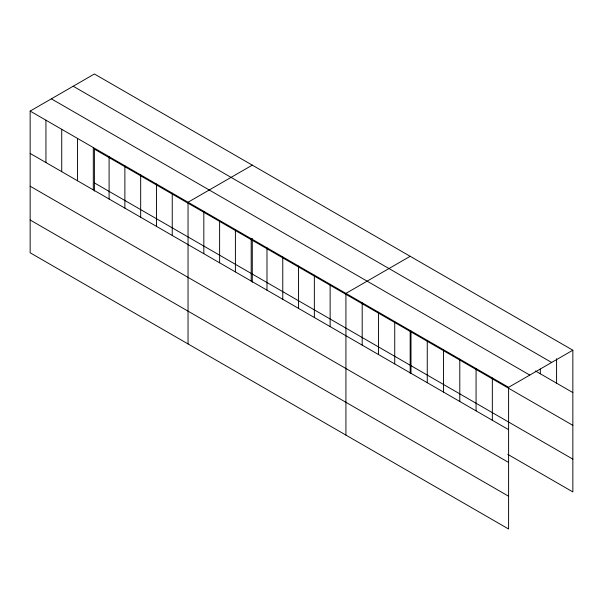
<?xml version="1.0" encoding="UTF-8"?>
<svg xmlns="http://www.w3.org/2000/svg" width="603" height="603" viewBox="0 0 603 603"><rect width="100%" height="100%" fill="white"/><g stroke="black" fill="none" stroke-linecap="round" stroke-linejoin="round"><path stroke-width="0.9" d="M30.15 111.08L508.6 387.314L508.6 529.012L30.15 252.785L30.15 111.08L94.4 73.988L572.85 350.215L572.85 491.92L507.779 454.353M252.288 165.139L188.038 202.239L188.038 343.936M410.176 256.298L345.926 293.39L345.926 435.095M508.6 387.314L572.85 350.215M73.197 86.229L551.647 362.456M535.434 370.966L572.85 392.568M51.353 98.839L529.803 375.074M572.85 425.349L94.4 149.122L94.4 191.098M94.4 182.905L572.85 459.132M30.15 153.433L508.6 429.66M30.15 186.214L508.6 462.448M30.15 219.997L508.6 496.224M556.584 358.702L556.584 383.176M540.318 369.074L540.318 373.785M492.334 377.923L492.334 420.268M476.069 368.531L476.069 410.877M459.795 359.139L459.795 401.485M443.529 349.748L443.529 392.093M427.263 340.356L427.263 382.701M410.997 330.964L410.997 373.31M410.176 331.431L410.176 373.408M394.731 321.572L394.731 363.918M378.458 312.173L378.458 354.526M362.192 302.781L362.192 345.135M330.135 284.277L330.135 326.63M314.351 275.164L314.351 317.51M298.56 266.044L298.56 308.397M282.769 256.931L282.769 299.276M266.986 247.818L266.986 290.164M252.288 238.456L252.288 282.257M251.195 238.698L251.195 281.051M235.404 229.585L235.404 271.93M219.613 220.472L219.613 262.818M203.829 211.351L203.829 253.705M172.247 193.118L172.247 235.471M156.463 184.005L156.463 226.359M140.672 174.893L140.672 217.238M124.881 165.772L124.881 208.125M109.098 156.659L109.098 199.005M93.307 147.547L93.307 189.892M77.516 138.426L77.516 180.779M61.725 129.313L61.725 171.659M45.941 120.201L45.941 162.546"/></g></svg>
